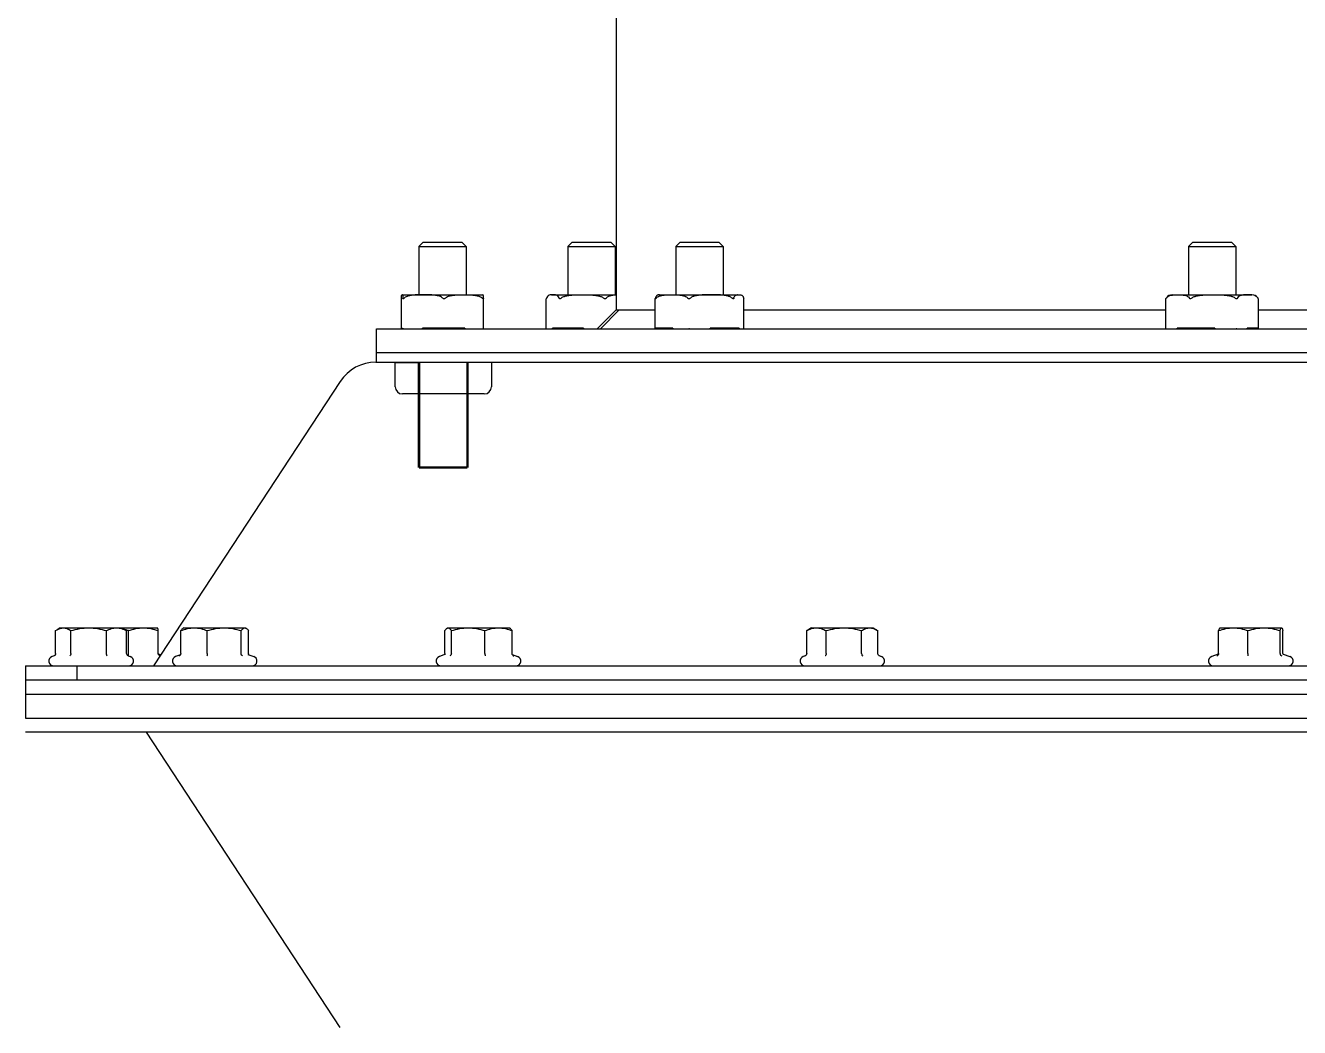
# Model space of a CAD drawing. Header units: millimetres. Extents: x 971 to 5173, y 8 to 3808.
# Drawn here: x 1261.7 to 1530.2, y 508.6 to 719.8 of the extents above; entities that cross this region are included whole.
import ezdxf

# ---------------------------------------------------------------- set-up
doc = ezdxf.new("R2010")
doc.units = ezdxf.units.MM
doc.header["$LTSCALE"] = 115.5
doc.layers.get('0').update_dxf_attribs({"linetype": 'CONTINUOUS'})

msp = doc.modelspace()

# ---------------------------------------------------------------- linework, layer by layer
at = {"color": 0, "linetype": 'Continuous'}
for p, q in [((1386.17652, 731.69401), (1386.17652, 659.8031)), ((1345.48151, 674.1031), (1344.56151, 673.1831)), ((1345.48151, 674.1031), (1353.64151, 674.1031)), ((1353.64151, 674.1031), (1354.56151, 673.1831)), ((1376.88898, 674.1031), (1375.96898, 673.1831)), ((1376.88898, 674.1031), (1385.04898, 674.1031)), ((1385.04898, 674.1031), (1385.96898, 673.1831)), ((1399.66623, 674.1031), (1398.74623, 673.1831)), ((1399.66623, 674.1031), (1407.82623, 674.1031)), ((1407.82623, 674.1031), (1408.74623, 673.1831)), ((1507.70248, 674.1031), (1506.78248, 673.1831)), ((1507.70248, 674.1031), (1515.86248, 674.1031)), ((1515.86248, 674.1031), (1516.78248, 673.1831)), ((1344.56151, 673.1831), (1354.56151, 673.1831)), ((1344.56151, 673.1831), (1344.56151, 663.0031)), ((1354.56151, 673.1831), (1354.56151, 663.0031)), ((1375.96898, 673.1831), (1385.96898, 673.1831)), ((1375.96898, 673.1831), (1375.96898, 663.0031)), ((1385.96898, 673.1831), (1385.96898, 663.0031)), ((1398.74623, 673.1831), (1408.74623, 673.1831)), ((1398.74623, 673.1831), (1398.74623, 663.0031)), ((1408.74623, 673.1831), (1408.74623, 663.0031)), ((1506.78248, 673.1831), (1516.78248, 673.1831)), ((1506.78248, 673.1831), (1506.78248, 663.0031)), ((1516.78248, 673.1831), (1516.78248, 663.0031)), ((1340.9055, 662.20306), (1340.90533, 662.19354)), ((1340.90533, 656.0031), (1340.90533, 662.19367)), ((1341.14655, 663.0031), (1341.05659, 663.00036)), ((1341.14655, 663.0031), (1357.97646, 663.0031)), ((1357.97646, 663.0031), (1358.06642, 663.00036)), ((1358.21751, 662.20306), (1358.21768, 662.19354)), ((1358.21768, 655.81252), (1358.21768, 662.19367)), ((1371.44505, 655.86789), (1371.44505, 662.13831)), ((1372.55402, 663.0031), (1386.17652, 663.0031)), ((1372.58887, 662.99759), (1372.5544, 662.99642)), ((1372.58521, 662.99748), (1372.55441, 662.99584)), ((1372.58887, 662.99754), (1372.58521, 662.99748)), ((1394.3889, 656.0031), (1394.3889, 662.12159)), ((1395.33128, 663.0031), (1395.02081, 662.97016)), ((1395.33128, 663.0031), (1411.79573, 663.0031)), ((1412.15197, 662.9995), (1412.16103, 662.99931)), ((1412.15197, 662.9995), (1412.16103, 662.99914)), ((1412.16119, 663.0031), (1412.47166, 662.97016)), ((1413.10356, 655.8568), (1413.10356, 662.14939)), ((1502.0194, 655.88422), (1502.0194, 662.12197)), ((1503.36752, 663.0031), (1520.19743, 663.0031)), ((1521.54555, 656.0031), (1521.54555, 662.12197)), ((1386.17652, 659.8031), (1382.17652, 655.8031)), ((1386.82488, 659.8031), (1382.84857, 655.8031)), ((1382.85983, 655.8031), (1386.83575, 659.8031)), ((1386.17652, 659.8031), (1386.82488, 659.8031)), ((1386.83575, 659.8031), (1394.3889, 659.8031)), ((1413.10356, 659.8031), (1502.0194, 659.8031)), ((1521.54555, 659.8031), (1600.86015, 659.8031)), ((1335.67652, 655.8031), (1655.67652, 655.8031)), ((1335.67652, 648.8031), (1335.67652, 655.8031)), ((1341.07585, 656.0031), (1340.9055, 656.0031)), ((1341.07585, 656.0031), (1341.07585, 655.8031)), ((1354.29478, 656.0031), (1345.31921, 656.0031)), ((1345.31921, 655.8031), (1345.31921, 656.0031)), ((1354.29478, 656.0031), (1354.29478, 655.8031)), ((1379.31975, 656.0031), (1372.75721, 656.0031)), ((1372.75721, 655.8031), (1372.75721, 656.0031)), ((1374.56827, 656.0031), (1374.56827, 655.8031)), ((1374.71898, 656.0031), (1374.71898, 655.8031)), ((1379.31975, 656.0031), (1379.31975, 655.8031)), ((1398.14641, 656.0031), (1394.3889, 656.0031)), ((1395.52852, 655.8031), (1395.52852, 656.0031)), ((1397.49623, 656.0031), (1397.49623, 655.8031)), ((1398.14641, 656.0031), (1398.14641, 655.8031)), ((1412.08932, 656.0031), (1405.95847, 656.0031)), ((1405.95847, 655.8031), (1405.95847, 656.0031)), ((1409.99623, 656.0031), (1409.99623, 655.8031)), ((1412.08932, 656.0031), (1412.08932, 655.8031)), ((1512.34879, 656.0031), (1504.42309, 656.0031)), ((1504.42309, 655.8031), (1504.42309, 656.0031)), ((1505.53248, 656.0031), (1505.53248, 655.8031)), ((1512.34879, 656.0031), (1512.34879, 655.8031)), ((1521.54555, 656.0031), (1519.15336, 656.0031)), ((1519.15336, 655.8031), (1519.15336, 656.0031)), ((1655.67652, 650.8031), (1335.67652, 650.8031)), ((1335.53331, 648.8031), (1655.81973, 648.8031)), ((1339.61182, 643.60614), (1339.61182, 648.77192)), ((1339.61182, 648.77192), (1344.61182, 648.77192)), ((1359.86795, 648.77192), (1354.81008, 648.77192)), ((1359.86795, 648.77192), (1359.86795, 643.60614)), ((1328.01049, 644.74346), (1288.64667, 584.8031)), ((1358.36795, 642.10614), (1341.11182, 642.10614)), ((1268.0284, 592.22254), (1268.31338, 592.40088)), ((1268.0284, 587.41016), (1268.0284, 592.22254)), ((1269.00996, 592.8031), (1268.31337, 592.40092)), ((1269.00996, 592.8031), (1289.48217, 592.8031)), ((1271.24985, 587.41016), (1271.24985, 592.22254)), ((1278.73141, 587.41016), (1278.73141, 592.22254)), ((1282.00996, 592.8031), (1282.70655, 592.40092)), ((1282.65072, 592.43315), (1282.69029, 592.42358)), ((1282.65094, 592.43419), (1282.71155, 592.41779)), ((1282.69029, 592.42358), (1282.71144, 592.41727)), ((1282.99152, 592.22254), (1282.70655, 592.40086)), ((1282.99152, 587.41016), (1282.99152, 592.22254)), ((1283.36417, 587.41016), (1283.36417, 592.22254)), ((1289.48217, 592.8031), (1289.49061, 592.79823)), ((1289.66475, 587.41016), (1289.66475, 592.22254)), ((1294.41457, 587.41016), (1294.41457, 592.22254)), ((1295.05612, 592.8031), (1294.90886, 592.71808)), ((1295.05612, 592.8031), (1308.05612, 592.8031)), ((1299.98503, 587.41016), (1299.98503, 592.22254)), ((1307.12658, 587.41016), (1307.12658, 592.22254)), ((1308.05612, 592.8031), (1308.20338, 592.71808)), ((1308.69766, 587.41016), (1308.69766, 592.22254)), ((1350.08392, 587.41016), (1350.08392, 592.22254)), ((1350.65534, 592.8031), (1350.54641, 592.7402)), ((1350.65534, 592.8031), (1363.65534, 592.8031)), ((1351.44105, 587.41016), (1351.44105, 592.22254)), ((1358.51247, 587.41016), (1358.51247, 592.22254)), ((1363.65534, 592.8031), (1363.76428, 592.7402)), ((1364.22676, 587.41016), (1364.22676, 592.22254)), ((1426.54264, 592.34113), (1426.34733, 592.22254)), ((1426.34733, 587.41016), (1426.34733, 592.22254)), ((1427.34316, 592.8031), (1426.54267, 592.34093)), ((1427.34316, 592.8031), (1440.34316, 592.8031)), ((1430.42606, 587.41016), (1430.42606, 592.22254)), ((1437.92189, 587.41016), (1437.92189, 592.22254)), ((1440.34316, 592.8031), (1441.14366, 592.34093)), ((1441.14368, 592.34113), (1441.33899, 592.22254)), ((1441.33899, 587.41016), (1441.33899, 592.22254)), ((1513.16549, 587.41016), (1513.16549, 592.22254)), ((1513.44455, 592.8031), (1513.4237, 592.79106)), ((1513.44455, 592.8031), (1526.42377, 592.8031)), ((1519.34487, 587.41016), (1519.34487, 592.22254)), ((1526.12393, 587.41016), (1526.12393, 592.22254)), ((1526.42377, 592.8031), (1526.4654, 592.79092)), ((1526.72361, 587.41016), (1526.72361, 592.22254)), ((1267.93098, 587.01038), (1267.26359, 586.76747)), ((1267.93069, 587.00999), (1267.92736, 587.00877)), ((1283.31623, 586.92765), (1283.75633, 586.76747)), ((1283.39656, 586.88921), (1283.36473, 586.90171)), ((1289.81988, 587.28015), (1290.18592, 587.14695)), ((1294.33027, 587.13891), (1293.30974, 586.76747)), ((1308.54391, 587.22442), (1308.54096, 587.2255)), ((1308.54418, 587.22545), (1309.80249, 586.76747)), ((1350.20852, 587.24047), (1348.90897, 586.76747)), ((1350.21171, 587.24063), (1350.20898, 587.23963)), ((1364.28726, 587.1731), (1365.40171, 586.76747)), ((1425.98243, 586.90783), (1425.59679, 586.76747)), ((1425.96088, 586.89658), (1425.94153, 586.88921)), ((1441.53399, 586.96967), (1442.08953, 586.76747)), ((1513.09293, 587.27512), (1511.69818, 586.76747)), ((1513.09303, 587.27482), (1513.09425, 587.27528)), ((1513.09425, 587.27528), (1513.15314, 587.30752)), ((1526.79607, 587.27482), (1526.79485, 587.27528)), ((1526.79617, 587.27512), (1528.19092, 586.76747)), ((1261.67652, 584.8031), (1261.67652, 573.8031)), ((1261.67652, 584.8031), (1729.67652, 584.8031)), ((1272.55603, 581.8031), (1272.55603, 584.8031)), ((1729.67652, 581.8031), (1261.67652, 581.8031)), ((1729.67652, 578.8031), (1261.67652, 578.8031)), ((1261.66882, 573.8031), (1729.68424, 573.8031)), ((1729.68424, 570.8031), (1261.67863, 570.8031)), ((1328.01049, 508.58526), (1287.16328, 570.8031))]:
    msp.add_line(p, q, dxfattribs=at)
at = {"color": 0, "linetype": 'Continuous', "const_width": 0.5}
for points in [[(1344.61182, 648.77192), (1344.61182, 626.59987)], [(1354.81008, 648.77192), (1354.81008, 626.59987)], [(1344.61182, 626.59987), (1354.81008, 626.59987)]]:
    msp.add_lwpolyline(points, dxfattribs=at)
at = {"color": 0, "linetype": 'Continuous'}
for points in [[(1289.66846, 587.3788), (1289.70689, 587.34161), (1289.81988, 587.28015)], [(1526.7035, 587.3206), (1526.69336, 587.33507), (1526.7076, 587.32305), (1526.79485, 587.27528)]]:
    msp.add_lwpolyline(points, dxfattribs=at)
for centre, radius, start, end in [((1372.55402, 661.5231), 1.48, 90, 108.5548748), ((1411.90963, 660.82359), 2.17525, 92.9924629, 94.0329143), ((1503.25197, 661.6052), 1.33829, 145.3567798, 153.4659411), ((1503.36752, 661.5231), 1.48, 90, 145.2854242), ((1520.19743, 661.5231), 1.48, 34.7145758, 90), ((1520.31378, 661.54768), 1.37996, 60.4246964, 61.751661), ((1520.31298, 661.6052), 1.33829, 26.5340589, 34.6432202), ((1335.53331, 639.8031), 9, 90, 146.7064367), ((1341.11182, 643.60614), 1.5, 180, 270), ((1358.36795, 643.60614), 1.5, 270, 0), ((1278.88219, 578.43044), 14.50207, 71.9975365, 74.6890969), ((1267.60996, 585.81582), 1.01272, 110, 270), ((1283.63171, 587.5336), 0.68595, 242.4981261, 247.0976553), ((1283.40996, 585.81582), 1.01272, 270, 70), ((1293.65612, 585.81582), 1.01272, 110, 270), ((1309.45612, 585.81582), 1.01272, 270, 70), ((1349.25534, 585.81582), 1.01272, 110, 270), ((1364.83431, 587.47289), 0.62544, 225.5513349, 248.9434753), ((1365.05534, 585.81582), 1.01272, 270, 70), ((1425.94316, 585.81582), 1.01272, 110, 270), ((1425.70536, 587.5373), 0.68978, 291.7415136, 293.7571572), ((1441.96001, 587.50411), 0.65044, 231.5253656, 231.9697892), ((1441.74316, 585.81582), 1.01272, 270, 70), ((1512.04455, 585.81582), 1.01272, 110, 270), ((1527.23157, 587.41067), 0.50796, 180.0323606, 189.8661324), ((1527.24754, 587.41298), 0.52409, 189.8161074, 191.6489323), ((1527.84455, 585.81582), 1.01272, 270, 70)]:
    msp.add_arc(centre, radius, start, end, dxfattribs=at)
for points, knots in [([(1340.9055, 662.20306), (1340.90973, 662.31996), (1340.91868, 662.50703), (1340.93541, 662.69367), (1340.94478, 662.76332)], [0, 0, 0, 0, 0.624699226, 1, 1, 1, 1]), ([(1340.94478, 662.76332), (1340.9513, 662.81178), (1340.96066, 662.87424), (1340.98386, 662.94297), (1341.00023, 662.97463), (1341.02491, 662.99663), (1341.04705, 662.99979), (1341.05659, 663.00037)], [0, 0, 0, 0, 0.52025735, 0.667914476, 0.76938299, 0.898335878, 1, 1, 1, 1]), ([(1341.05659, 663.00037), (1341.06217, 663.0007), (1341.08538, 663.00118), (1341.11083, 662.99434), (1341.1236, 662.98183)], [0, 0, 0, 0, 0.238092244, 1, 1, 1, 1]), ([(1341.1236, 662.98183), (1341.13991, 662.96587), (1341.16976, 662.89151), (1341.18088, 662.81664), (1341.18805, 662.76331)], [0, 0, 0, 0, 0.297820858, 1, 1, 1, 1]), ([(1341.18805, 662.76331), (1341.19742, 662.69367), (1341.21416, 662.50703), (1341.22311, 662.31997), (1341.22733, 662.20306)], [0, 0, 0, 0, 0.375249303, 1, 1, 1, 1]), ([(1341.38608, 662.20306), (1341.36772, 662.18349), (1341.34072, 662.15582), (1341.3019, 662.12889), (1341.27459, 662.11863), (1341.24974, 662.12712), (1341.23638, 662.14842), (1341.22947, 662.17421), (1341.22769, 662.19313), (1341.22733, 662.20306)], [0, 0, 0, 0, 0.329725985, 0.470357474, 0.582533438, 0.672363871, 0.767729237, 0.877965494, 1, 1, 1, 1]), ([(1342.40583, 662.76329), (1342.3131, 662.73674), (1341.9439, 662.61574), (1341.58688, 662.4171), (1341.38608, 662.20306)], [0, 0, 0, 0, 0.24734941, 1, 1, 1, 1]), ([(1348.72251, 662.76329), (1348.46748, 662.83632), (1347.94324, 662.92964), (1347.15063, 662.98413), (1346.3573, 662.99939), (1345.56417, 663.00141), (1344.77103, 662.9994), (1343.9777, 662.98413), (1343.18509, 662.92964), (1342.66085, 662.83631), (1342.40583, 662.76329)], [0, 0, 0, 0, 0.125299542, 0.250242484, 0.375124175, 0.499999985, 0.624875795, 0.749757483, 0.874700442, 1, 1, 1, 1]), ([(1349.74225, 662.20306), (1349.67372, 662.27611), (1349.37426, 662.53151), (1349.00198, 662.68327), (1348.72251, 662.76329)], [0, 0, 0, 0, 0.256280173, 1, 1, 1, 1]), ([(1350.04208, 662.20306), (1350.02312, 662.18203), (1349.98061, 662.14225), (1349.89319, 662.11103), (1349.80552, 662.14257), (1349.76194, 662.18207), (1349.74225, 662.20306)], [0, 0, 0, 0, 0.243828441, 0.496967461, 0.752171265, 1, 1, 1, 1]), ([(1350.04208, 662.20306), (1350.10772, 662.27583), (1350.39343, 662.52958), (1350.75284, 662.68298), (1351.02262, 662.76332)], [0, 0, 0, 0, 0.258245313, 1, 1, 1, 1]), ([(1351.02262, 662.76332), (1351.26742, 662.83623), (1351.77143, 662.92956), (1352.5338, 662.9843), (1353.29663, 662.99935), (1354.0592, 663.0013), (1354.82177, 662.99935), (1355.5846, 662.9843), (1356.34698, 662.92959), (1356.85098, 662.83622), (1357.09578, 662.76331)], [0, 0, 0, 0, 0.125429089, 0.250347728, 0.375177916, 0.499999638, 0.624821337, 0.749651635, 0.874570451, 1, 1, 1, 1]), ([(1357.09578, 662.76331), (1357.18504, 662.73673), (1357.54215, 662.61505), (1357.88521, 662.41504), (1358.07643, 662.20306)], [0, 0, 0, 0, 0.245966965, 1, 1, 1, 1]), ([(1358.17823, 662.76332), (1358.17171, 662.81178), (1358.16236, 662.87424), (1358.13915, 662.94297), (1358.12279, 662.97463), (1358.0981, 662.99663), (1358.07596, 662.99979), (1358.06642, 663.00037)], [0, 0, 0, 0, 0.52025735, 0.667914476, 0.76938299, 0.898335878, 1, 1, 1, 1]), ([(1358.18244, 662.12159), (1358.17413, 662.12159), (1358.15543, 662.12908), (1358.11942, 662.15636), (1358.09394, 662.18365), (1358.07643, 662.20306)], [0, 0, 0, 0, 0.183361143, 0.423340192, 1, 1, 1, 1]), ([(1358.21751, 662.20306), (1358.21329, 662.31996), (1358.20434, 662.50703), (1358.1876, 662.69367), (1358.17823, 662.76332)], [0, 0, 0, 0, 0.624699226, 1, 1, 1, 1]), ([(1358.21769, 662.19367), (1358.21769, 662.18478), (1358.21677, 662.16797), (1358.21178, 662.14515), (1358.20136, 662.12659), (1358.18843, 662.12159), (1358.18244, 662.12159)], [0, 0, 0, 0, 0.303328508, 0.571896518, 0.795679314, 1, 1, 1, 1]), ([(1371.45808, 662.20306), (1371.45619, 662.19696), (1371.45019, 662.17579), (1371.44502, 662.15394), (1371.44503, 662.13826)], [0, 0, 0, 0, 0.28941355, 1, 1, 1, 1]), ([(1371.79491, 662.76329), (1371.76252, 662.73521), (1371.60762, 662.57868), (1371.51035, 662.37172), (1371.45808, 662.20306)], [0, 0, 0, 0, 0.195348628, 1, 1, 1, 1]), ([(1372.08307, 662.92615), (1372.0585, 662.91792), (1371.95497, 662.87866), (1371.85898, 662.81883), (1371.79491, 662.76329)], [0, 0, 0, 0, 0.23407013, 1, 1, 1, 1]), ([(1372.5544, 662.99642), (1372.51505, 662.99494), (1372.35642, 662.98674), (1372.19656, 662.96418), (1372.08307, 662.92615)], [0, 0, 0, 0, 0.247546601, 1, 1, 1, 1]), ([(1373.88134, 662.76329), (1373.83289, 662.80529), (1373.73097, 662.87475), (1373.51428, 662.95995), (1373.23863, 662.99644), (1372.9133, 663.00149), (1372.69692, 663.00086), (1372.58887, 662.99759)], [0, 0, 0, 0, 0.143230165, 0.272456132, 0.516933764, 0.758517483, 1, 1, 1, 1]), ([(1374.21817, 662.20306), (1374.19736, 662.27021), (1374.12096, 662.47569), (1373.9941, 662.66554), (1373.88134, 662.76329)], [0, 0, 0, 0, 0.32024015, 1, 1, 1, 1]), ([(1374.43739, 662.20306), (1374.41656, 662.18294), (1374.3847, 662.15452), (1374.33728, 662.12789), (1374.30194, 662.11889), (1374.26922, 662.1265), (1374.23718, 662.15392), (1374.22432, 662.1832), (1374.21817, 662.20306)], [0, 0, 0, 0, 0.30387198, 0.443950387, 0.568438328, 0.677111748, 0.781867917, 1, 1, 1, 1]), ([(1374.43739, 662.20306), (1374.58947, 662.34992), (1374.95701, 662.57651), (1375.35891, 662.71035), (1375.56311, 662.76332)], [0, 0, 0, 0, 0.50053549, 1, 1, 1, 1]), ([(1375.56311, 662.76332), (1375.84561, 662.8366), (1376.4243, 662.92963), (1377.29832, 662.98431), (1378.17384, 662.99935), (1379.04929, 663.0013), (1379.92475, 662.99935), (1380.80026, 662.98432), (1381.67429, 662.92966), (1382.25298, 662.83659), (1382.53547, 662.76331)], [0, 0, 0, 0, 0.125008045, 0.250003629, 0.375001154, 0.49999971, 0.624998242, 0.749995883, 0.874991666, 1, 1, 1, 1]), ([(1382.53547, 662.76331), (1382.73969, 662.71034), (1383.14165, 662.57656), (1383.50922, 662.34993), (1383.66131, 662.20306)], [0, 0, 0, 0, 0.499462203, 1, 1, 1, 1]), ([(1383.94828, 662.20306), (1383.93308, 662.18211), (1383.89721, 662.14182), (1383.84374, 662.12159), (1383.81651, 662.12159)], [0, 0, 0, 0, 0.48729228, 1, 1, 1, 1]), ([(1383.94828, 662.20306), (1384.04812, 662.34063), (1384.2947, 662.56644), (1384.59083, 662.70916), (1384.73715, 662.76332)], [0, 0, 0, 0, 0.521404811, 1, 1, 1, 1]), ([(1384.73715, 662.76332), (1384.96688, 662.84836), (1385.44845, 662.94902), (1385.93459, 662.97923), (1386.1765, 662.98794)], [0, 0, 0, 0, 0.502970793, 1, 1, 1, 1]), ([(1394.40193, 662.12159), (1394.39984, 662.12159), (1394.38868, 662.12603), (1394.38888, 662.14047), (1394.38889, 662.14937)], [0, 0, 0, 0, 0.189980755, 1, 1, 1, 1]), ([(1394.38889, 662.14937), (1394.38889, 662.15337), (1394.38988, 662.17148), (1394.39336, 662.18935), (1394.39665, 662.20306)], [0, 0, 0, 0, 0.221273039, 1, 1, 1, 1]), ([(1394.65765, 662.76331), (1394.60182, 662.70084), (1394.4899, 662.52263), (1394.42554, 662.3234), (1394.39665, 662.20306)], [0, 0, 0, 0, 0.403668285, 1, 1, 1, 1]), ([(1394.4841, 662.20306), (1394.46939, 662.18412), (1394.44872, 662.15754), (1394.42157, 662.13058), (1394.40783, 662.12159), (1394.40193, 662.12159)], [0, 0, 0, 0, 0.61385228, 0.848936932, 1, 1, 1, 1]), ([(1394.4841, 662.20306), (1394.59231, 662.34237), (1394.8591, 662.56877), (1395.17271, 662.70944), (1395.32852, 662.76332)], [0, 0, 0, 0, 0.516901462, 1, 1, 1, 1]), ([(1395.02081, 662.97017), (1394.95765, 662.95661), (1394.82168, 662.91145), (1394.7087, 662.82043), (1394.65765, 662.76331)], [0, 0, 0, 0, 0.457464505, 1, 1, 1, 1]), ([(1395.32852, 662.76332), (1395.53783, 662.8357), (1395.97174, 662.92946), (1396.6296, 662.98428), (1397.28681, 662.99935), (1397.94354, 663.0013), (1398.60027, 662.99935), (1399.25748, 662.98428), (1399.91535, 662.92948), (1400.34926, 662.8357), (1400.55857, 662.76331)], [0, 0, 0, 0, 0.126031212, 0.250840279, 0.375430971, 0.499999536, 0.624568078, 0.749158872, 0.873968084, 1, 1, 1, 1]), ([(1400.55857, 662.76331), (1400.71439, 662.70943), (1401.02805, 662.56881), (1401.29485, 662.34238), (1401.40307, 662.20306)], [0, 0, 0, 0, 0.483092672, 1, 1, 1, 1]), ([(1401.69532, 662.20306), (1401.65365, 662.16208), (1401.57143, 662.10094), (1401.45721, 662.1417), (1401.41937, 662.18208), (1401.40307, 662.20306)], [0, 0, 0, 0, 0.517387574, 0.764816536, 1, 1, 1, 1]), ([(1402.80064, 662.76329), (1402.59995, 662.71028), (1402.20444, 662.57621), (1401.84416, 662.34943), (1401.69532, 662.20306)], [0, 0, 0, 0, 0.498574013, 1, 1, 1, 1]), ([(1409.64734, 662.76329), (1409.3701, 662.83653), (1408.80184, 662.92968), (1407.94342, 662.98414), (1407.08366, 662.99939), (1406.22399, 663.00141), (1405.36431, 662.99939), (1404.50456, 662.98414), (1403.64613, 662.92967), (1403.07788, 662.83653), (1402.80064, 662.76329)], [0, 0, 0, 0, 0.125059188, 0.250046213, 0.375023302, 0.499999987, 0.624976672, 0.749953758, 0.874940796, 1, 1, 1, 1]), ([(1410.75265, 662.20306), (1410.60381, 662.34943), (1410.24354, 662.57621), (1409.84802, 662.71028), (1409.64734, 662.76329)], [0, 0, 0, 0, 0.501426047, 1, 1, 1, 1]), ([(1410.95745, 662.20306), (1410.95275, 662.18346), (1410.94248, 662.15453), (1410.91347, 662.12653), (1410.88266, 662.11885), (1410.84923, 662.12812), (1410.80374, 662.15485), (1410.77296, 662.18309), (1410.75265, 662.20306)], [0, 0, 0, 0, 0.219669817, 0.321820833, 0.426877365, 0.548833492, 0.689633118, 1, 1, 1, 1]), ([(1410.95745, 662.20306), (1410.98634, 662.32339), (1411.05071, 662.5226), (1411.16259, 662.70085), (1411.21843, 662.76332)], [0, 0, 0, 0, 0.596296695, 1, 1, 1, 1]), ([(1411.21843, 662.76332), (1411.25741, 662.80695), (1411.34016, 662.87954), (1411.52233, 662.96698), (1411.66514, 662.98697), (1411.75665, 662.99345)], [0, 0, 0, 0, 0.292289046, 0.541671198, 1, 1, 1, 1]), ([(1412.16103, 662.99931), (1412.23886, 662.99759), (1412.34321, 662.99303), (1412.44598, 662.97568), (1412.47166, 662.97017)], [0, 0, 0, 0, 0.747759085, 1, 1, 1, 1]), ([(1412.47166, 662.97017), (1412.53481, 662.95661), (1412.67079, 662.91145), (1412.78376, 662.82043), (1412.83481, 662.76331)], [0, 0, 0, 0, 0.457464505, 1, 1, 1, 1]), ([(1412.83481, 662.76331), (1412.89064, 662.70084), (1413.00257, 662.52263), (1413.06692, 662.3234), (1413.09581, 662.20306)], [0, 0, 0, 0, 0.403668285, 1, 1, 1, 1]), ([(1413.10358, 662.14937), (1413.10357, 662.15337), (1413.10258, 662.17148), (1413.0991, 662.18935), (1413.09581, 662.20306)], [0, 0, 0, 0, 0.221273039, 1, 1, 1, 1]), ([(1502.0194, 662.12197), (1502.01941, 662.12524), (1502.02409, 662.13465), (1502.03047, 662.15238), (1502.04165, 662.17627), (1502.05, 662.19377), (1502.05465, 662.20306)], [0, 0, 0, 0, 0.11092602, 0.341548194, 0.647978265, 1, 1, 1, 1]), ([(1502.06484, 662.20306), (1502.05902, 662.19271), (1502.04905, 662.17464), (1502.03311, 662.14475), (1502.02862, 662.13642), (1502.0194, 662.11994), (1502.0194, 662.12197)], [0, 0, 0, 0, 0.382945582, 0.709627145, 0.934733128, 1, 1, 1, 1]), ([(1502.06484, 662.20306), (1502.13888, 662.33469), (1502.32076, 662.5563), (1502.56012, 662.70783), (1502.67631, 662.76332)], [0, 0, 0, 0, 0.539787473, 1, 1, 1, 1]), ([(1502.67631, 662.76332), (1502.73488, 662.79129), (1502.96918, 662.88636), (1503.21964, 662.93489), (1503.40569, 662.95733)], [0, 0, 0, 0, 0.257255296, 1, 1, 1, 1]), ([(1503.40569, 662.95733), (1503.65965, 662.98796), (1504.172, 663.00193), (1504.93918, 663.0015), (1505.71009, 662.98434), (1506.22781, 662.8759), (1506.46356, 662.76331)], [0, 0, 0, 0, 0.24873913, 0.497249276, 0.745955214, 1, 1, 1, 1]), ([(1506.46356, 662.76331), (1506.57975, 662.70782), (1506.81917, 662.55634), (1507.00105, 662.3347), (1507.07509, 662.20306)], [0, 0, 0, 0, 0.460200408, 1, 1, 1, 1]), ([(1507.18857, 662.12159), (1507.16399, 662.12159), (1507.11522, 662.14211), (1507.08671, 662.1824), (1507.07509, 662.20306)], [0, 0, 0, 0, 0.509089198, 1, 1, 1, 1]), ([(1507.33985, 662.20306), (1507.32889, 662.19274), (1507.28612, 662.15512), (1507.23129, 662.12159), (1507.18857, 662.12159)], [0, 0, 0, 0, 0.260553801, 1, 1, 1, 1]), ([(1507.33985, 662.20306), (1507.49658, 662.35058), (1507.87441, 662.57704), (1508.2855, 662.71041), (1508.49476, 662.76332)], [0, 0, 0, 0, 0.499303593, 1, 1, 1, 1]), ([(1508.49476, 662.76332), (1508.78482, 662.83666), (1509.37852, 662.92964), (1510.275, 662.98432), (1511.17317, 662.99935), (1512.07132, 663.0013), (1512.96948, 662.99935), (1513.86765, 662.98432), (1514.76414, 662.92967), (1515.35783, 662.83665), (1515.64789, 662.76331)], [0, 0, 0, 0, 0.124941676, 0.249949412, 0.374973306, 0.499999721, 0.625026114, 0.750050123, 0.875058062, 1, 1, 1, 1]), ([(1515.64789, 662.76331), (1515.85716, 662.7104), (1516.26831, 662.57708), (1516.64618, 662.35059), (1516.80292, 662.20306)], [0, 0, 0, 0, 0.500694339, 1, 1, 1, 1]), ([(1517.05748, 662.20306), (1517.04724, 662.18256), (1517.0275, 662.15281), (1516.98787, 662.12642), (1516.93584, 662.11623), (1516.86799, 662.14573), (1516.82463, 662.18262), (1516.80292, 662.20306)], [0, 0, 0, 0, 0.220073116, 0.331715316, 0.44948989, 0.71359538, 1, 1, 1, 1]), ([(1517.60088, 662.76329), (1517.49621, 662.70705), (1517.27935, 662.55116), (1517.1221, 662.33231), (1517.05748, 662.20306)], [0, 0, 0, 0, 0.451238808, 1, 1, 1, 1]), ([(1520.19506, 662.97163), (1519.97915, 662.99297), (1519.54465, 663.00168), (1519.00274, 663.00201), (1518.56844, 662.98949), (1518.12975, 662.95311), (1517.79811, 662.86927), (1517.60088, 662.76329)], [0, 0, 0, 0, 0.247987851, 0.495811726, 0.619780932, 0.744100594, 1, 1, 1, 1]), ([(1520.9669, 662.76329), (1520.90557, 662.79625), (1520.66, 662.9052), (1520.39213, 662.95215), (1520.19506, 662.97163)], [0, 0, 0, 0, 0.260139086, 1, 1, 1, 1]), ([(1521.414, 662.36597), (1521.35623, 662.44936), (1521.22868, 662.59346), (1521.07209, 662.70402), (1520.99488, 662.74784)], [0, 0, 0, 0, 0.533290366, 1, 1, 1, 1]), ([(1521.54555, 662.12197), (1521.54554, 662.12524), (1521.54086, 662.13465), (1521.53448, 662.15238), (1521.5233, 662.17627), (1521.51495, 662.19377), (1521.51031, 662.20306)], [0, 0, 0, 0, 0.11092602, 0.341548194, 0.647978265, 1, 1, 1, 1]), ([(1341.22733, 655.80313), (1341.22769, 655.81297), (1341.22946, 655.83169), (1341.23656, 655.85731), (1341.24986, 655.87841), (1341.27457, 655.88781), (1341.30181, 655.87653), (1341.34025, 655.84967), (1341.3678, 655.82261), (1341.38608, 655.80313)], [0, 0, 0, 0, 0.12129186, 0.230604987, 0.326498689, 0.417298859, 0.529506117, 0.670824518, 1, 1, 1, 1]), ([(1358.18244, 655.8846), (1358.18847, 655.8846), (1358.20128, 655.87891), (1358.2116, 655.86053), (1358.21678, 655.83786), (1358.21768, 655.82127), (1358.21768, 655.8125)], [0, 0, 0, 0, 0.206556229, 0.433243886, 0.699255242, 1, 1, 1, 1]), ([(1401.40307, 655.80313), (1401.41933, 655.82406), (1401.45791, 655.86334), (1401.54208, 655.89577), (1401.62829, 655.86134), (1401.67416, 655.82394), (1401.69532, 655.80313)], [0, 0, 0, 0, 0.232807296, 0.478578036, 0.739226138, 1, 1, 1, 1]), ([(1516.80292, 655.80313), (1516.8246, 655.82354), (1516.86858, 655.85923), (1516.93592, 655.8904), (1516.98784, 655.87912), (1517.02701, 655.85266), (1517.04731, 655.82348), (1517.05748, 655.80313)], [0, 0, 0, 0, 0.286624319, 0.551335317, 0.668801803, 0.781013569, 1, 1, 1, 1]), ([(1268.31339, 592.40079), (1268.52161, 592.52086), (1268.94602, 592.72209), (1269.41361, 592.8031), (1269.63913, 592.8031)], [0, 0, 0, 0, 0.51593386, 1, 1, 1, 1]), ([(1269.63913, 592.8031), (1269.77591, 592.8031), (1270.05405, 592.77456), (1270.46304, 592.65388), (1270.8647, 592.4665), (1271.1219, 592.3086), (1271.24985, 592.22254)], [0, 0, 0, 0, 0.236352124, 0.479469115, 0.733559058, 1, 1, 1, 1]), ([(1271.24985, 592.22254), (1271.85758, 592.39854), (1273.0915, 592.69158), (1274.35827, 592.8031), (1274.99063, 592.8031)], [0, 0, 0, 0, 0.500135838, 1, 1, 1, 1]), ([(1274.99063, 592.8031), (1275.62299, 592.8031), (1276.88978, 592.69178), (1278.12368, 592.39854), (1278.73141, 592.22254)], [0, 0, 0, 0, 0.499863992, 1, 1, 1, 1]), ([(1278.73141, 592.22254), (1279.06879, 592.39413), (1279.59064, 592.6143), (1280.31689, 592.77523), (1280.68095, 592.8031), (1280.86146, 592.8031)], [0, 0, 0, 0, 0.510108146, 0.756727448, 1, 1, 1, 1]), ([(1280.86146, 592.8031), (1281.04198, 592.8031), (1281.40604, 592.77531), (1282.13232, 592.61442), (1282.65413, 592.39414), (1282.99152, 592.22254)], [0, 0, 0, 0, 0.243269477, 0.4898847, 1, 1, 1, 1]), ([(1283.36417, 592.22254), (1283.87315, 592.39757), (1284.9077, 592.6903), (1285.98117, 592.8031), (1286.51446, 592.8031)], [0, 0, 0, 0, 0.502314224, 1, 1, 1, 1]), ([(1286.51446, 592.8031), (1287.04774, 592.8031), (1288.12124, 592.69049), (1289.15575, 592.39757), (1289.66475, 592.22254)], [0, 0, 0, 0, 0.497684038, 1, 1, 1, 1]), ([(1289.66475, 592.22254), (1289.65172, 592.29644), (1289.62664, 592.42938), (1289.58537, 592.60228), (1289.54891, 592.71479), (1289.5166, 592.77408), (1289.49943, 592.79298), (1289.49061, 592.79815)], [0, 0, 0, 0, 0.370185442, 0.666815491, 0.877931197, 0.949547692, 1, 1, 1, 1]), ([(1294.41457, 592.22254), (1294.86231, 592.39669), (1295.77309, 592.68884), (1296.72768, 592.8031), (1297.1998, 592.8031)], [0, 0, 0, 0, 0.504356398, 1, 1, 1, 1]), ([(1294.90886, 592.71781), (1294.81661, 592.66452), (1294.63624, 592.50944), (1294.48964, 592.32607), (1294.41457, 592.22254)], [0, 0, 0, 0, 0.454463811, 1, 1, 1, 1]), ([(1297.1998, 592.8031), (1297.67192, 592.8031), (1298.62649, 592.68871), (1299.53729, 592.39669), (1299.98503, 592.22254)], [0, 0, 0, 0, 0.495645852, 1, 1, 1, 1]), ([(1299.98503, 592.22254), (1300.56437, 592.3983), (1301.74098, 592.69128), (1302.95198, 592.8031), (1303.5558, 592.8031)], [0, 0, 0, 0, 0.500658353, 1, 1, 1, 1]), ([(1303.5558, 592.8031), (1304.15962, 592.8031), (1305.37066, 592.69147), (1306.54724, 592.3983), (1307.12658, 592.22254)], [0, 0, 0, 0, 0.499341099, 1, 1, 1, 1]), ([(1307.12658, 592.22254), (1307.18681, 592.30561), (1307.30589, 592.45685), (1307.49923, 592.645), (1307.69934, 592.77092), (1307.84439, 592.8031), (1307.91212, 592.8031)], [0, 0, 0, 0, 0.305066622, 0.571069601, 0.798643824, 1, 1, 1, 1]), ([(1307.91212, 592.8031), (1307.96128, 592.8031), (1308.06378, 592.78711), (1308.15757, 592.74427), (1308.20337, 592.71781)], [0, 0, 0, 0, 0.481720928, 1, 1, 1, 1]), ([(1308.20337, 592.71781), (1308.29562, 592.66452), (1308.476, 592.50944), (1308.62259, 592.32607), (1308.69766, 592.22254)], [0, 0, 0, 0, 0.454463811, 1, 1, 1, 1]), ([(1350.08392, 592.22254), (1350.1529, 592.33267), (1350.28537, 592.52411), (1350.45738, 592.68836), (1350.54641, 592.73988)], [0, 0, 0, 0, 0.558184923, 1, 1, 1, 1]), ([(1350.54641, 592.73988), (1350.56386, 592.74997), (1350.63091, 592.78458), (1350.70712, 592.8031), (1350.76248, 592.8031)], [0, 0, 0, 0, 0.266889999, 1, 1, 1, 1]), ([(1350.76248, 592.8031), (1350.82137, 592.8031), (1350.94978, 592.76945), (1351.12173, 592.64245), (1351.28772, 592.45481), (1351.38935, 592.30507), (1351.44105, 592.22254)], [0, 0, 0, 0, 0.190915631, 0.414463149, 0.684312583, 1, 1, 1, 1]), ([(1351.44105, 592.22254), (1352.01452, 592.39825), (1353.17934, 592.69097), (1354.37882, 592.8031), (1354.97676, 592.8031)], [0, 0, 0, 0, 0.500774417, 1, 1, 1, 1]), ([(1354.97676, 592.8031), (1355.57469, 592.8031), (1356.77415, 592.69084), (1357.939, 592.39825), (1358.51247, 592.22254)], [0, 0, 0, 0, 0.499226094, 1, 1, 1, 1]), ([(1358.51247, 592.22254), (1358.97229, 592.39689), (1359.90746, 592.68935), (1360.88546, 592.8031), (1361.36962, 592.8031)], [0, 0, 0, 0, 0.503898384, 1, 1, 1, 1]), ([(1361.36962, 592.8031), (1361.85378, 592.8031), (1362.83181, 592.68954), (1363.76693, 592.39689), (1364.22676, 592.22254)], [0, 0, 0, 0, 0.496098746, 1, 1, 1, 1]), ([(1364.22676, 592.22254), (1364.15778, 592.33267), (1364.02531, 592.52411), (1363.8533, 592.68836), (1363.76427, 592.73988)], [0, 0, 0, 0, 0.558184923, 1, 1, 1, 1]), ([(1426.34733, 592.22254), (1426.6694, 592.39362), (1427.16822, 592.6138), (1427.86482, 592.77517), (1428.21383, 592.8031), (1428.3867, 592.8031)], [0, 0, 0, 0, 0.511391174, 0.757583869, 1, 1, 1, 1]), ([(1428.3867, 592.8031), (1428.55957, 592.8031), (1428.90858, 592.77525), (1429.60521, 592.61392), (1430.10399, 592.39363), (1430.42606, 592.22254)], [0, 0, 0, 0, 0.24241266, 0.488600791, 1, 1, 1, 1]), ([(1430.42606, 592.22254), (1431.03498, 592.39855), (1432.27135, 592.69136), (1433.54043, 592.8031), (1434.17398, 592.8031)], [0, 0, 0, 0, 0.500115197, 1, 1, 1, 1]), ([(1434.17398, 592.8031), (1434.80753, 592.8031), (1436.07659, 592.69122), (1437.31298, 592.39855), (1437.92189, 592.22254)], [0, 0, 0, 0, 0.499884992, 1, 1, 1, 1]), ([(1437.92189, 592.22254), (1438.18801, 592.39128), (1438.60242, 592.61133), (1439.19114, 592.77486), (1439.48542, 592.8031), (1439.63044, 592.8031)], [0, 0, 0, 0, 0.517647339, 0.761775768, 1, 1, 1, 1]), ([(1439.63044, 592.8031), (1439.88817, 592.8031), (1440.42221, 592.70935), (1440.90605, 592.47801), (1441.14365, 592.3409)], [0, 0, 0, 0, 0.484408188, 1, 1, 1, 1]), ([(1513.16549, 592.22254), (1513.66433, 592.39744), (1514.67836, 592.69012), (1515.73206, 592.8031), (1516.25518, 592.8031)], [0, 0, 0, 0, 0.502607111, 1, 1, 1, 1]), ([(1513.4237, 592.79098), (1513.39667, 592.7753), (1513.34582, 592.71313), (1513.28493, 592.59035), (1513.22291, 592.42116), (1513.18501, 592.29307), (1513.16549, 592.22254)], [0, 0, 0, 0, 0.14822401, 0.366154434, 0.652892135, 1, 1, 1, 1]), ([(1516.25518, 592.8031), (1516.77831, 592.8031), (1517.83204, 592.69032), (1518.84604, 592.39745), (1519.34487, 592.22254)], [0, 0, 0, 0, 0.497390941, 1, 1, 1, 1]), ([(1519.34487, 592.22254), (1519.89391, 592.39802), (1521.00939, 592.69066), (1522.161, 592.8031), (1522.7344, 592.8031)], [0, 0, 0, 0, 0.501299042, 1, 1, 1, 1]), ([(1522.7344, 592.8031), (1523.30781, 592.8031), (1524.4594, 592.69053), (1525.5749, 592.39802), (1526.12393, 592.22254)], [0, 0, 0, 0, 0.498701726, 1, 1, 1, 1]), ([(1526.12393, 592.22254), (1526.14624, 592.30315), (1526.18938, 592.4467), (1526.25175, 592.61094), (1526.30621, 592.71035), (1526.34921, 592.77042), (1526.3951, 592.8031), (1526.42377, 592.8031)], [0, 0, 0, 0, 0.371957767, 0.666053872, 0.780416014, 0.872501061, 1, 1, 1, 1]), ([(1526.4654, 592.79098), (1526.49243, 592.7753), (1526.54328, 592.71313), (1526.60417, 592.59035), (1526.66619, 592.42116), (1526.70409, 592.29307), (1526.72361, 592.22254)], [0, 0, 0, 0, 0.14822401, 0.366154434, 0.652892135, 1, 1, 1, 1]), ([(1268.0284, 587.41016), (1268.02843, 587.34546), (1267.99937, 587.21496), (1267.9252, 587.10555), (1267.88103, 587.0582)], [0, 0, 0, 0, 0.499779115, 1, 1, 1, 1]), ([(1271.24986, 587.41038), (1271.24986, 587.30047), (1271.21103, 587.10399), (1271.09104, 586.93526), (1271.01922, 586.88921)], [0, 0, 0, 0, 0.562970422, 1, 1, 1, 1]), ([(1278.90581, 586.88921), (1278.87926, 586.91172), (1278.8303, 586.97492), (1278.75436, 587.1468), (1278.73136, 587.30151), (1278.73139, 587.41038)], [0, 0, 0, 0, 0.185940335, 0.418513596, 1, 1, 1, 1]), ([(1283.31495, 586.92516), (1283.22534, 586.97182), (1283.06392, 587.10588), (1282.99147, 587.30977), (1282.99151, 587.41038)], [0, 0, 0, 0, 0.501064882, 1, 1, 1, 1]), ([(1283.38338, 586.90051), (1283.37532, 586.96673), (1283.36836, 587.13698), (1283.36415, 587.30697), (1283.36415, 587.41038)], [0, 0, 0, 0, 0.392157748, 1, 1, 1, 1]), ([(1290.01901, 586.89234), (1289.94266, 586.92482), (1289.79938, 587.02624), (1289.71107, 587.17929), (1289.68638, 587.26268)], [0, 0, 0, 0, 0.488207429, 1, 1, 1, 1]), ([(1294.41457, 587.41016), (1294.41461, 587.33147), (1294.37349, 587.17366), (1294.27209, 587.04912), (1294.21302, 586.99881)], [0, 0, 0, 0, 0.503500878, 1, 1, 1, 1]), ([(1299.98505, 587.41038), (1299.98502, 587.30259), (1299.97458, 587.15358), (1299.93792, 586.98032), (1299.91439, 586.91426), (1299.89998, 586.88921)], [0, 0, 0, 0, 0.608442581, 0.836886932, 1, 1, 1, 1]), ([(1307.42815, 586.88921), (1307.34139, 586.93175), (1307.18472, 587.08708), (1307.1265, 587.29877), (1307.12656, 587.41038)], [0, 0, 0, 0, 0.464024348, 1, 1, 1, 1]), ([(1308.77894, 587.13712), (1308.74092, 587.1978), (1308.70496, 587.29049), (1308.69764, 587.38622), (1308.69766, 587.41038)], [0, 0, 0, 0, 0.747721107, 1, 1, 1, 1]), ([(1351.44105, 587.41016), (1351.44112, 587.29838), (1351.38035, 587.08512), (1351.22005, 586.93145), (1351.1317, 586.88922)], [0, 0, 0, 0, 0.533025294, 1, 1, 1, 1]), ([(1358.51248, 587.41038), (1358.51243, 587.30269), (1358.52014, 587.15406), (1358.55276, 586.98078), (1358.5733, 586.91465), (1358.58594, 586.88921)], [0, 0, 0, 0, 0.610642357, 0.838894036, 1, 1, 1, 1]), ([(1364.39633, 587.0264), (1364.34583, 587.07602), (1364.26037, 587.19452), (1364.2267, 587.33849), (1364.22675, 587.41038)], [0, 0, 0, 0, 0.496170491, 1, 1, 1, 1]), ([(1426.34734, 587.41038), (1426.34738, 587.35583), (1426.32675, 587.24587), (1426.21958, 587.05379), (1426.08242, 586.94962), (1425.98324, 586.90597)], [0, 0, 0, 0, 0.250808355, 0.5017825, 1, 1, 1, 1]), ([(1430.42606, 587.41016), (1430.42613, 587.30116), (1430.40138, 587.14566), (1430.32075, 586.97419), (1430.26895, 586.9115), (1430.24108, 586.88922)], [0, 0, 0, 0, 0.577657017, 0.810903277, 1, 1, 1, 1]), ([(1437.9219, 587.41038), (1437.92183, 587.30072), (1437.95733, 587.10576), (1438.07288, 586.93598), (1438.1427, 586.88921)], [0, 0, 0, 0, 0.566135373, 1, 1, 1, 1]), ([(1441.55533, 586.99489), (1441.49256, 587.04477), (1441.38397, 587.16867), (1441.33892, 587.33042), (1441.33898, 587.41038)], [0, 0, 0, 0, 0.500678075, 1, 1, 1, 1]), ([(1513.11638, 587.19095), (1513.08476, 587.12219), (1512.99475, 586.99848), (1512.86622, 586.9165), (1512.79849, 586.88921)], [0, 0, 0, 0, 0.508964501, 1, 1, 1, 1]), ([(1519.34487, 587.41016), (1519.34493, 587.30271), (1519.34062, 587.15554), (1519.32686, 586.98198), (1519.31822, 586.91569), (1519.31241, 586.88922)], [0, 0, 0, 0, 0.616989911, 0.844384256, 1, 1, 1, 1]), ([(1526.12393, 587.41038), (1526.12386, 587.29789), (1526.19221, 587.07881), (1526.36472, 586.93065), (1526.45847, 586.88921)], [0, 0, 0, 0, 0.523248153, 1, 1, 1, 1])]:
    msp.add_open_spline(points, degree=3, knots=knots, dxfattribs=at)
for points in [[(1383.81651, 662.12159), (1383.75809, 662.12159), (1383.70334, 662.16247), (1383.66131, 662.20306)], [(1411.79608, 662.99587), (1411.91455, 663.0021), (1412.03336, 663.00189), (1412.15197, 662.9995)], [(1267.88103, 587.0582), (1267.83079, 587.00433), (1267.77004, 586.959), (1267.70469, 586.92501)], [(1289.68638, 587.26268), (1289.67226, 587.3104), (1289.66472, 587.36062), (1289.66473, 587.41038)], [(1294.21302, 586.99881), (1294.15844, 586.95233), (1294.09492, 586.91483), (1294.02796, 586.88922)], [(1350.08392, 587.41038), (1350.08398, 587.32878), (1350.06178, 587.24535), (1350.02396, 587.17304)], [(1441.70302, 586.906), (1441.65195, 586.92848), (1441.60323, 586.95739), (1441.55929, 586.99176)], [(1513.16551, 587.41038), (1513.16555, 587.33543), (1513.1477, 587.25905), (1513.11638, 587.19095)]]:
    msp.add_open_spline(points, degree=3, dxfattribs=at)

doc.saveas('drawing.dxf')
